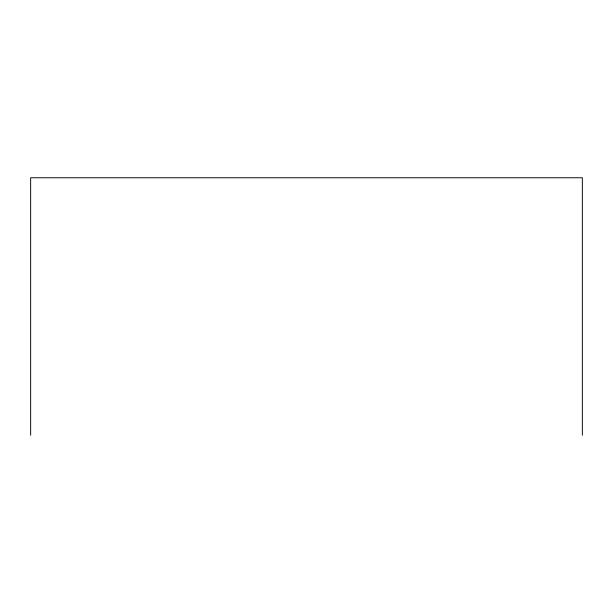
<?xml version="1.0" encoding="UTF-8"?>
<svg xmlns="http://www.w3.org/2000/svg" width="613" height="613" viewBox="0 0 613 613"><rect width="100%" height="100%" fill="white"/><g stroke="black" fill="none" stroke-linecap="round" stroke-linejoin="round"><path stroke-width="0.92" d="M582.35 435.238L582.35 177.762L30.65 177.762L30.65 435.238"/></g></svg>
